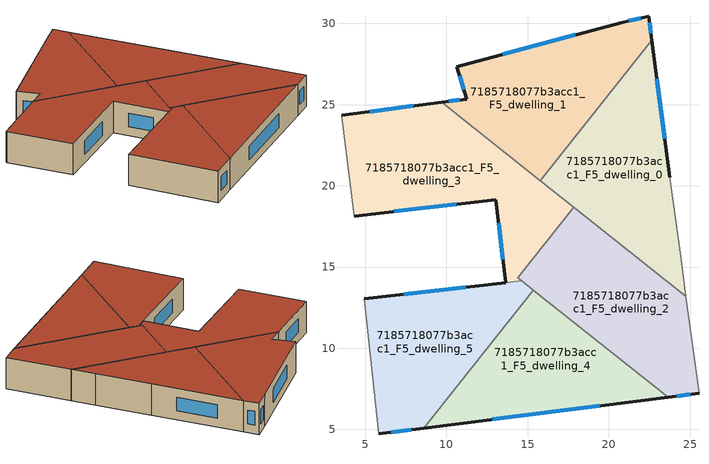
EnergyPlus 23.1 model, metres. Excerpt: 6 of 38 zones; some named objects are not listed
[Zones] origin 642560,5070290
7185718077b3acc1_F5_dwelling_0
 floor to 7185718077b3acc1_F4_dwelling_0 (EU_floor_Construction): 22.65,28.97 23.75,20.54 24.45,15.44 24.75,13.21 15.79,20.32 z15
 wall outside (EU_wall_Construction): 23.75,20.54 22.65,28.97 z15:18
 wall to 7185718077b3acc1_F5_dwelling_1 (EU_wall_Construction): 22.65,28.97 15.79,20.32 z15:18
 wall adiabatic (EU_wall_Construction): 24.75,13.21 24.45,15.44 23.75,20.54 z15:18
 wall to 7185718077b3acc1_F5_dwelling_2 (EU_wall_Construction): 17.85,18.68 24.75,13.21 z15:18
 wall to 7185718077b3acc1_F5_dwelling_3 (EU_wall_Construction): 15.79,20.32 17.85,18.68 z15:18
 window (EU_Window_Construction): 23.44,22.9 22.96,26.61 z15.84:17.16
 roof outside (EU_roof_Construction): 24.75,13.21 24.45,15.44 23.75,20.54 22.65,28.97 15.79,20.32 z18
7185718077b3acc1_F5_dwelling_1
 floor to 7185718077b3acc1_F4_dwelling_1 (EU_floor_Construction): 22.45,30.45 22.65,28.97 15.79,20.32 9.7,25.15 11.25,25.35 10.65,27.35 20.75,30.05 z15
 wall outside (EU_wall_Construction): 22.65,28.97 22.45,30.45 20.75,30.05 10.65,27.35 11.25,25.35 9.7,25.15 z15:18
 wall to 7185718077b3acc1_F5_dwelling_3 (EU_wall_Construction): 9.7,25.15 15.79,20.32 z15:18
 window (EU_Window_Construction): 10.81,25.29 10.13,25.2 / 10.81,26.79 11.08,25.91 / 17.92,29.29 13.48,28.1 / 21.98,30.33 21.23,30.16 / 22.59,29.38 22.51,30.03 z15.84:17.16
 roof outside (EU_roof_Construction): 15.79,20.32 22.65,28.97 22.45,30.45 20.75,30.05 10.65,27.35 11.25,25.35 9.7,25.15 z18
7185718077b3acc1_F5_dwelling_2
 floor to 7185718077b3acc1_F4_dwelling_2 (EU_floor_Construction): 24.75,13.21 25.55,7.23 23.66,6.99 14.4,14.33 17.85,18.68 z15
 wall outside (EU_wall_Construction): 23.66,6.99 25.55,7.23 z15:18
 wall adiabatic (EU_wall_Construction): 25.55,7.23 24.75,13.21 z15:18
 wall to 7185718077b3acc1_F5_dwelling_3 (EU_wall_Construction): 17.85,18.68 14.4,14.33 14.63,14.15 z15:18
 wall to 7185718077b3acc1_F5_dwelling_4 (EU_wall_Construction): 15.34,13.59 23.66,6.99 z15:18
 wall to 7185718077b3acc1_F5_dwelling_5 (EU_wall_Construction): 14.63,14.15 15.34,13.59 z15:18
 window (EU_Window_Construction): 24.19,7.06 25.02,7.16 z15.84:17.16
 roof outside (EU_roof_Construction): 25.55,7.23 24.75,13.21 17.85,18.68 14.4,14.33 23.66,6.99 z18
7185718077b3acc1_F5_dwelling_3
 floor to 7185718077b3acc1_F4_dwelling_3 (EU_floor_Construction): 17.85,18.68 14.4,14.33 14.63,14.15 13.65,14.04 13.05,19.14 4.34,18.14 3.54,24.25 3.54,24.35 9.7,25.15 z15
 wall outside (EU_wall_Construction): 4.34,18.14 13.05,19.14 13.65,14.04 / 9.7,25.15 3.54,24.35 z15:18
 wall adiabatic (EU_wall_Construction): 3.54,24.35 3.54,24.25 4.34,18.14 z15:18
 wall to 7185718077b3acc1_F5_dwelling_5 (EU_wall_Construction): 13.65,14.04 14.63,14.15 z15:18
 window (EU_Window_Construction): 6.78,18.42 10.61,18.86 / 7.97,24.92 5.27,24.57 / 13.21,17.71 13.48,15.47 z15.84:17.16
 roof outside (EU_roof_Construction): 14.63,14.15 14.4,14.33 17.85,18.68 9.7,25.15 3.54,24.35 3.54,24.25 4.34,18.14 13.05,19.14 13.65,14.04 z18
7185718077b3acc1_F5_dwelling_4
 floor to 7185718077b3acc1_F4_dwelling_4 (EU_floor_Construction): 23.66,6.99 8.6,5.08 15.34,13.59 z15
 wall outside (EU_wall_Construction): 8.6,5.08 23.66,6.99 z15:18
 wall to 7185718077b3acc1_F5_dwelling_5 (EU_wall_Construction): 15.34,13.59 8.6,5.08 z15:18
 window (EU_Window_Construction): 12.82,5.62 19.44,6.45 z15.84:17.16
 roof outside (EU_roof_Construction): 23.66,6.99 15.34,13.59 8.6,5.08 z18
7185718077b3acc1_F5_dwelling_5
 floor to 7185718077b3acc1_F4_dwelling_5 (EU_floor_Construction): 15.34,13.59 8.6,5.08 5.84,4.73 4.94,13.04 14.63,14.15 z15
 wall outside (EU_wall_Construction): 13.64,14.04 4.94,13.04 / 5.84,4.73 8.6,5.08 z15:18
 wall adiabatic (EU_wall_Construction): 4.94,13.04 5.84,4.73 z15:18
 window (EU_Window_Construction): 11.2,13.76 7.38,13.32 / 6.61,4.83 7.82,4.98 z15.84:17.16
 roof outside (EU_roof_Construction): 8.6,5.08 15.34,13.59 14.63,14.15 4.94,13.04 5.84,4.73 z18
[Building]
EU S2 Campaign: North Axis=0; Terrain=City; Solar Distribution=FullExterior
[Site:Location]
Lyon-Bron: Latitude=45.75; Longitude=5; Time Zone=1; Elevation=198
[SizingPeriod:WeatherFileDays]
AnnualSizingPeriod: Begin Month=1; Begin Day of Month=1; End Month=12; End Day of Month=31; Day of Week for Start Day=Monday; Use Weather File Daylight Saving Period=No; Use Weather File Rain and Snow Indicators=No
[MATERIAL]
EU_InternalMass_Material: Roughness=MediumRough; Thickness=0.1; Conductivity=1; Density=1800; Specific Heat=900; Thermal Absorptance=0.9; Solar Absorptance=0.7; Visible Absorptance=0.7
[MATERIAL:NOMASS] Roughness=MediumRough; Thermal Absorptance=0.9; Solar Absorptance=0.7; Visible Absorptance=0.7
Name | Thermal Resistance
EU_wall_NoMass | 0.776494
EU_roof_NoMass | 0.486893
EU_floor_NoMass | 0.421597
[WINDOWMATERIAL:SIMPLEGLAZINGSYSTEM]
EU_Window_SimpleGlazing: UFactor=4.24961; Solar Heat Gain Coefficient=0.83; Visible Transmittance=0.83
[CONSTRUCTION]
EU_wall_Construction: EU_wall_NoMass
EU_roof_Construction: EU_roof_NoMass
EU_floor_Construction: EU_floor_NoMass
EU_Window_Construction: EU_Window_SimpleGlazing
EU_InternalMass_Construction: EU_InternalMass_Material
[ZONE] Type=1; Multiplier=1; Ceiling Height=autocalculate; Floor Area=autocalculate; Part of Total Floor Area=Yes
Name | Volume
7185718077b3acc1_F5_dwelling_0 | 189.045
7185718077b3acc1_F5_dwelling_1 | 189.064
7185718077b3acc1_F5_dwelling_2 | 189.046
7185718077b3acc1_F5_dwelling_3 | 222.967
7185718077b3acc1_F5_dwelling_4 | 172.86
7185718077b3acc1_F5_dwelling_5 | 171.334
[INTERNALMASS] Construction=EU_InternalMass_Construction
Name | Zone or ZoneList | Surface Area
7185718077b3acc1_F5_dwelling_0_EU_InternalMass | 7185718077b3acc1_F5_dwelling_0 | 63.0152
7185718077b3acc1_F5_dwelling_1_EU_InternalMass | 7185718077b3acc1_F5_dwelling_1 | 63.0216
7185718077b3acc1_F5_dwelling_2_EU_InternalMass | 7185718077b3acc1_F5_dwelling_2 | 63.0154
7185718077b3acc1_F5_dwelling_3_EU_InternalMass | 7185718077b3acc1_F5_dwelling_3 | 74.3238
7185718077b3acc1_F5_dwelling_4_EU_InternalMass | 7185718077b3acc1_F5_dwelling_4 | 57.6203
7185718077b3acc1_F5_dwelling_5_EU_InternalMass | 7185718077b3acc1_F5_dwelling_5 | 57.1238
[OTHEREQUIPMENT] Fuel Type=Electricity; Design Level Calculation Method=Watts/Area; Power per Zone Floor Area=1; Fraction Latent=0; Fraction Radiant=0; Fraction Lost=0; Carbon Dioxide Generation Rate=0; EndUse Subcategory=EU_Step8_InternalGains
Name | Zone or ZoneList or Space or SpaceList | Schedule
EU_Step8_InternalGain_7185718077b3acc1_F5_dwelling_0_f000 | 7185718077b3acc1_F5_dwelling_0 | EU_Step8_GainSchedule_7185718077b3acc1_F5_dwelling_0_f000
EU_Step8_InternalGain_7185718077b3acc1_F5_dwelling_1_f000 | 7185718077b3acc1_F5_dwelling_1 | EU_Step8_GainSchedule_7185718077b3acc1_F5_dwelling_1_f000
EU_Step8_InternalGain_7185718077b3acc1_F5_dwelling_2_f000 | 7185718077b3acc1_F5_dwelling_2 | EU_Step8_GainSchedule_7185718077b3acc1_F5_dwelling_2_f000
EU_Step8_InternalGain_7185718077b3acc1_F5_dwelling_3_f000 | 7185718077b3acc1_F5_dwelling_3 | EU_Step8_GainSchedule_7185718077b3acc1_F5_dwelling_3_f000
EU_Step8_InternalGain_7185718077b3acc1_F5_dwelling_4_f000 | 7185718077b3acc1_F5_dwelling_4 | EU_Step8_GainSchedule_7185718077b3acc1_F5_dwelling_4_f000
EU_Step8_InternalGain_7185718077b3acc1_F5_dwelling_5_f000 | 7185718077b3acc1_F5_dwelling_5 | EU_Step8_GainSchedule_7185718077b3acc1_F5_dwelling_5_f000
[ZONEVENTILATION:DESIGNFLOWRATE] Schedule=EU_AlwaysOn; Design Flow Rate Calculation Method=AirChanges/Hour; Air Changes per Hour=0.693814; Ventilation Type=Natural; Fan Pressure Rise=0; Fan Total Efficiency=1; Constant Term Coefficient=1; Temperature Term Coefficient=0; Velocity Term Coefficient=0; Velocity Squared Term Coefficient=0; Minimum Indoor Temperature=-100; Maximum Indoor Temperature=100; Delta Temperature=-100; Minimum Outdoor Temperature=-100; Maximum Outdoor Temperature=100; Maximum Wind Speed=40
Name | Zone or ZoneList or Space or SpaceList
EU_ConstantAir_7185718077b3acc1_F5_dwelling_0 | 7185718077b3acc1_F5_dwelling_0
EU_ConstantAir_7185718077b3acc1_F5_dwelling_1 | 7185718077b3acc1_F5_dwelling_1
EU_ConstantAir_7185718077b3acc1_F5_dwelling_2 | 7185718077b3acc1_F5_dwelling_2
EU_ConstantAir_7185718077b3acc1_F5_dwelling_3 | 7185718077b3acc1_F5_dwelling_3
EU_ConstantAir_7185718077b3acc1_F5_dwelling_4 | 7185718077b3acc1_F5_dwelling_4
EU_ConstantAir_7185718077b3acc1_F5_dwelling_5 | 7185718077b3acc1_F5_dwelling_5
[HVACTEMPLATE:ZONE:IDEALLOADSAIRSYSTEM] System Availability Schedule=EU_AlwaysOn; Maximum Heating Supply Air Temperature=50; Minimum Cooling Supply Air Temperature=13; Maximum Heating Supply Air Humidity Ratio=0.0156; Minimum Cooling Supply Air Humidity Ratio=0.0077; Heating Limit=NoLimit; Cooling Limit=NoLimit; Heating Availability Schedule=EU_AlwaysOn; Cooling Availability Schedule=EU_CoolingOff; Dehumidification Control Type=ConstantSensibleHeatRatio; Cooling Sensible Heat Ratio=0.7; Dehumidification Setpoint=60; Humidification Control Type=None; Humidification Setpoint=30; Outdoor Air Method=None; Outdoor Air Flow Rate per Person=0.00944; Outdoor Air Flow Rate per Zone Floor Area=0; Outdoor Air Flow Rate per Zone=0; Demand Controlled Ventilation Type=None; Outdoor Air Economizer Type=NoEconomizer; Heat Recovery Type=None; Sensible Heat Recovery Effectiveness=0.7; Latent Heat Recovery Effectiveness=0.65
Name | Template Thermostat
7185718077b3acc1_F5_dwelling_0 | EU_HeatOnly_7185718077b3acc1_F5_dwelling_0
7185718077b3acc1_F5_dwelling_1 | EU_HeatOnly_7185718077b3acc1_F5_dwelling_1
7185718077b3acc1_F5_dwelling_2 | EU_HeatOnly_7185718077b3acc1_F5_dwelling_2
7185718077b3acc1_F5_dwelling_3 | EU_HeatOnly_7185718077b3acc1_F5_dwelling_3
7185718077b3acc1_F5_dwelling_4 | EU_HeatOnly_7185718077b3acc1_F5_dwelling_4
7185718077b3acc1_F5_dwelling_5 | EU_HeatOnly_7185718077b3acc1_F5_dwelling_5
[SIZING:ZONE] Zone Cooling Design Supply Air Temperature Input Method=SupplyAirTemperature; Zone Cooling Design Supply Air Temperature=13; Zone Heating Design Supply Air Temperature Input Method=SupplyAirTemperature; Zone Heating Design Supply Air Temperature=50; Zone Cooling Design Supply Air Humidity Ratio=0.008; Zone Heating Design Supply Air Humidity Ratio=0.008; Cooling Design Air Flow Method=DesignDay; Cooling Design Air Flow Rate=0; Cooling Minimum Air Flow per Zone Floor Area=0.000762; Cooling Minimum Air Flow=0; Cooling Minimum Air Flow Fraction=0.2; Heating Design Air Flow Method=DesignDay; Heating Design Air Flow Rate=0; Heating Maximum Air Flow per Zone Floor Area=0.002032; Heating Maximum Air Flow=0.141576; Heating Maximum Air Flow Fraction=0.3; Account for Dedicated Outdoor Air System=No; Dedicated Outdoor Air System Control Strategy=NeutralSupplyAir; Dedicated Outdoor Air Low Setpoint Temperature for Design=autosize; Dedicated Outdoor Air High Setpoint Temperature for Design=autosize; Zone Load Sizing Method=Sensible Load Only No Latent Load; Zone Latent Cooling Design Supply Air Humidity Ratio Input Method=HumidityRatioDifference; Zone Cooling Design Supply Air Humidity Ratio Difference=0.005; Zone Latent Heating Design Supply Air Humidity Ratio Input Method=HumidityRatioDifference; Zone Humidification Design Supply Air Humidity Ratio Difference=0.005
7185718077b3acc1_F5_dwelling_0; 7185718077b3acc1_F5_dwelling_1; 7185718077b3acc1_F5_dwelling_2; 7185718077b3acc1_F5_dwelling_3; 7185718077b3acc1_F5_dwelling_4; 7185718077b3acc1_F5_dwelling_5
[SCHEDULE:CONSTANT]
Name | Hourly Value
EU_AlwaysOn | 1
EU_CoolingOff | 0
[SCHEDULE:FILE] Column Number=1; Rows to Skip at Top=0; Number of Hours of Data=8760; Column Separator=Comma; Interpolate to Timestep=No; Minutes per Item=60; Adjust Schedule for Daylight Savings=Yes
Name | File
EU_Step8_GainSchedule_7185718077b3acc1_F5_dwelling_0_f000 | ../../schedules/7185718077b3acc1/7185718077b3acc1_F5_dwelling_0_f000_gain.csv
EU_Step8_GainSchedule_7185718077b3acc1_F5_dwelling_1_f000 | ../../schedules/7185718077b3acc1/7185718077b3acc1_F5_dwelling_1_f000_gain.csv
EU_Step8_GainSchedule_7185718077b3acc1_F5_dwelling_2_f000 | ../../schedules/7185718077b3acc1/7185718077b3acc1_F5_dwelling_2_f000_gain.csv
EU_Step8_GainSchedule_7185718077b3acc1_F5_dwelling_3_f000 | ../../schedules/7185718077b3acc1/7185718077b3acc1_F5_dwelling_3_f000_gain.csv
EU_Step8_GainSchedule_7185718077b3acc1_F5_dwelling_4_f000 | ../../schedules/7185718077b3acc1/7185718077b3acc1_F5_dwelling_4_f000_gain.csv
EU_Step8_GainSchedule_7185718077b3acc1_F5_dwelling_5_f000 | ../../schedules/7185718077b3acc1/7185718077b3acc1_F5_dwelling_5_f000_gain.csv
